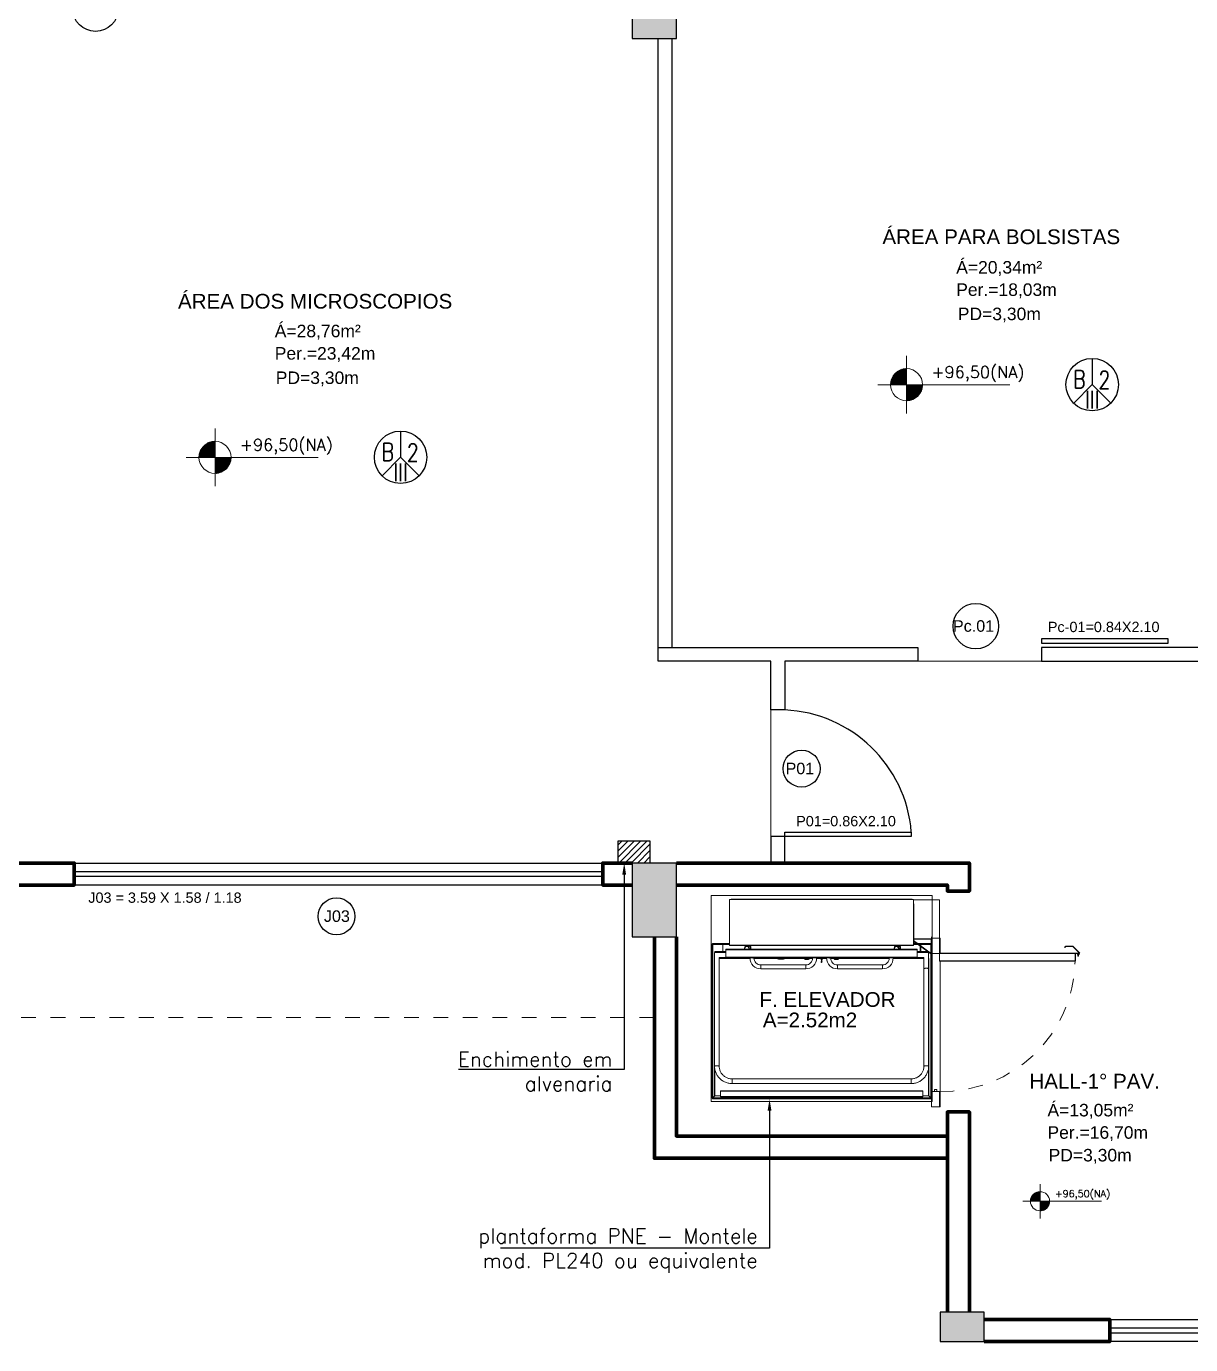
# Model space of a CAD drawing. Header units: metres. Extents: x -15851 to -15710, y 6781 to 6850.
# Drawn here: x -15811.72 to -15803.81, y 6787.12 to 6796.07 of the extents above; entities that cross this region are included whole.
import ezdxf
from ezdxf import colors
from ezdxf.entities.mleader import LeaderData, LeaderLine
from ezdxf.enums import TextEntityAlignment as Align
from ezdxf.math import Vec2, Vec3

# ---------------------------------------------------------------- set-up
doc = ezdxf.new("R2010")
doc.units = ezdxf.units.M
doc.linetypes.add('ACAD_ISO02W100', pattern=[15, 12, -3])
doc.linetypes.add('HIDDEN', pattern=[0.375, 0.25, -0.125])
for name, color, linetype in [('ARCO', 1, 'Continuous'), ('Divisórias de Gesso Acartonado', 42, 'Continuous'), ('ESQUADRIAS', 2, 'Continuous'), ('pilares', 253, 'Continuous'), ('Shafts', 1, 'Continuous'), ('TEXTO', 7, 'Continuous'), ('Texto Esquadrias', 7, 'Continuous'), ('Texto Perimetro e Pé Direito', 7, 'Continuous'), ('TXT', 2, 'Continuous')]:
    doc.layers.add(name, color=color, linetype=linetype)
doc.layers.add('borda', color=220, linetype='Continuous', lineweight=9, plot=False)
for name, color, linetype, lineweight in [('linha', 1, 'Continuous', 9), ('Linha 1', 1, 'Continuous', 13), ('parede', 8, 'Continuous', 80), ('PISO', 8, 'Continuous', 13), ('projeção', 25, 'ACAD_ISO02W100', 9)]:
    doc.layers.add(name, color=color, linetype=linetype, lineweight=lineweight)
doc.layers.get('borda').off()
doc.styles.add('AMBI', font='arial.ttf')
doc.styles.add('romans', font='romans.shx')
doc.styles.add('STYLE1', font='romans.shx')

# ---------------------------------------------------------------- blocks, each defined once
blk = doc.blocks.new('ELEVADOR')
at = {"layer": 'linha'}
for p, q in [((34.51, 90.48), (34.66, 90.48)), ((34.51, 85.73), (34.51, 90.48)), ((34.58, 90.65), (39, 95.07)), ((34.58, 90.65), (34.68, 90.55)), ((34.66, 85.73), (34.66, 90.48)), ((34.68, 90.55), (39.1, 94.97)), ((39, 95.07), (39.1, 94.97)), ((39.24, 92.1), (39.24, 0)), ((39.24, 92.1), (39.46, 92.1)), ((39.42, 94.89), (39.27, 94.89)), ((39.27, 94.89), (39.27, 92.1)), ((39.42, 94.89), (39.42, 92.1)), ((40.02, 94.79), (39.42, 94.79)), ((40.02, 94.33), (39.42, 94.33)), ((39.42, 94.06), (40.02, 94.06)), ((40.02, 93.59), (39.42, 93.59)), ((39.46, 92.1), (44.42, 92.1)), ((39.46, 92.1), (39.46, 0)), ((39.47, 92.19), (39.47, 92.1)), ((39.47, 92.19), (39.58, 92.19)), ((39.65, 92.17), (39.57, 92.17)), ((44.1, 92.25), (39.65, 92.25)), ((39.65, 92.25), (39.65, 92.17)), ((44.1, 92.17), (39.65, 92.17)), ((39.65, 92.17), (39.65, 92.1)), ((40.02, 94.33), (40.02, 94.79)), ((40.02, 94.44), (41.32, 94.44)), ((40.02, 94.33), (40.02, 94.06)), ((40.02, 93.59), (40.02, 94.06)), ((41.32, 93.94), (40.02, 93.94)), ((41.32, 93.94), (41.32, 94.44)), ((44.1, 92.17), (44.1, 92.25)), ((44.1, 92.1), (44.1, 92.17)), ((44.17, 92.17), (44.1, 92.17)), ((44.17, 92.19), (44.37, 92.19)), ((44.37, 92.19), (44.37, 92.1)), ((44.42, 92.1), (44.42, 0)), ((44.42, 92.1), (44.64, 92.1)), ((44.64, 92.1), (44.64, 0)), ((34.51, 85.73), (34.66, 85.73)), ((34.58, 85.55), (34.68, 85.65)), ((34.58, 85.55), (35.22, 84.91)), ((35.32, 85.02), (34.68, 85.65)), ((35.22, 84.91), (35.32, 85.02)), ((28.93, 0), (3.06, 0)), ((3.06, -0.09), (3.06, 0)), ((28.93, -0.09), (28.93, 0)), ((39.24, 0.3), (29.02, 0.3)), ((29.02, -0.09), (29.02, 0.3)), ((29.12, 0.09), (29.87, 0.09)), ((29.12, 0), (29.12, 0.09)), ((29.12, 0), (29.22, 0)), ((29.22, 0), (39.22, 0)), ((36.87, 0.09), (29.87, 0.09)), ((29.87, 0.09), (29.87, 0)), ((36.87, 0.09), (36.87, 0)), ((36.87, 0.09), (39.24, 0.09)), ((39.24, 0), (39.46, 0)), ((39.46, 0), (44.42, 0)), ((44.42, 0), (44.64, 0)), ((143.52, 0.3), (44.64, 0.3)), ((133.32, 0), (143.32, 0)), ((135.82, 0), (135.82, 0.09)), ((135.87, 0.09), (135.82, 0.09)), ((142.88, 0.15), (135.87, 0.15)), ((135.87, 0.15), (135.87, 0)), ((142.88, 0.15), (142.88, 0)), ((143.52, -0.2), (143.52, 0.3)), ((0, -80.13), (0, -5.12)), ((140, -5.12), (0, -5.12)), ((3.06, -0.09), (2.97, -0.09)), ((2.97, -0.09), (2.97, -17.63)), ((28.93, -0.09), (3.06, -0.09)), ((3.06, -0.09), (3.06, -17.63)), ((28.02, -5.5), (28.02, -5.41)), ((28.02, -5.41), (28.93, -5.41)), ((28.02, -5.5), (28.93, -5.5)), ((28.93, -0.09), (29.02, -0.09)), ((28.93, -5.41), (28.93, -0.09)), ((28.93, -5.41), (29.02, -5.41)), ((28.93, -5.41), (28.93, -5.5)), ((29.02, -5.41), (29.02, -0.09)), ((29.02, -5.3), (29.02, -0.2)), ((29.02, -5.5), (29.02, -5.41)), ((29.22, -5.5), (29.02, -5.5)), ((39.22, -5.5), (29.22, -5.5)), ((29.5, -6), (29.8, -6)), ((29.5, -6), (29.5, -17.63)), ((29.8, -6), (29.8, -17.63)), ((30, -5.8), (30, -5.5)), ((39.5, -5.8), (30, -5.8)), ((39.5, -5.8), (30.66, -17.63)), ((39.74, -5.98), (31.03, -17.63)), ((32.75, -5.89), (32.75, -5.8)), ((32.75, -5.89), (32.75, -14.83)), ((33.22, -5.89), (32.75, -5.89)), ((33.22, -5.89), (33.22, -14.19)), ((33.22, -5.89), (39.43, -5.89)), ((38.17, -7.52), (38.17, -7.73)), ((38.17, -7.52), (38.66, -7.52)), ((38.17, -7.73), (38.17, -8.23)), ((38.17, -7.73), (38.66, -7.73)), ((38.17, -8.07), (38.17, -8.23)), ((38.17, -8.23), (38.17, -15.13)), ((38.66, -8.23), (38.17, -8.23)), ((38.17, -8.23), (38.17, -15.13)), ((38.17, -8.23), (38.66, -8.23)), ((38.66, -7.73), (38.44, -7.73)), ((38.66, -15.13), (38.66, -7.44)), ((49.7, -7.44), (38.66, -7.44)), ((39.27, -5.5), (39.27, -5.49)), ((39.5, -5.5), (39.27, -5.5)), ((39.42, -0.1), (39.51, -0.1)), ((39.42, -0.1), (39.42, -0.2)), ((39.42, -0.2), (39.42, -5.3)), ((39.42, -5.15), (39.51, -5.15)), ((40.93, -5.19), (39.42, -5.19)), ((39.47, -5.34), (39.47, -5.49)), ((39.5, -5.5), (39.5, -5.8)), ((41.03, -5.66), (39.5, -5.66)), ((39.5, -5.8), (39.74, -5.98)), ((39.51, -0.1), (39.51, -5.15)), ((133.12, -5), (39.51, -5)), ((40.47, -5.35), (39.52, -5.35)), ((39.52, -5.5), (40.47, -5.5)), ((39.62, -5.89), (137.52, -5.89)), ((40.47, -5.5), (40.47, -5.35)), ((41.03, -5.46), (41.03, -5.66)), ((41.03, -5.66), (137.75, -5.66)), ((136.17, -7.33), (42.77, -7.33)), ((42.77, -7.33), (42.77, -7.44)), ((136.17, -7.33), (42.77, -7.33)), ((42.77, -7.44), (42.77, -7.33)), ((49.7, -7.44), (115.99, -7.44)), ((115.99, -7.44), (49.7, -7.44)), ((136.17, -7.62), (118.07, -7.62)), ((131.87, -1.8), (133.12, -1.8)), ((131.87, -1.8), (131.87, -3.5)), ((133.12, -3.5), (131.87, -3.5)), ((133.02, -5.35), (132.08, -5.35)), ((132.08, -5.35), (132.08, -5.5)), ((132.08, -5.5), (133.02, -5.5)), ((133.07, -5.49), (133.07, -5.34)), ((133.12, -5.3), (133.12, -0.2)), ((133.27, -5.5), (133.27, -5.49)), ((143.32, -5.5), (133.32, -5.5)), ((136.09, -7.33), (137.52, -5.89)), ((136.09, -7.33), (137.52, -5.89)), ((136.17, -7.62), (136.17, -7.33)), ((136.17, -11.48), (136.17, -7.62)), ((137.52, -5.89), (137.52, -154.04)), ((137.75, -5.66), (137.75, -5.5)), ((137.75, -5.66), (137.75, -154.26)), ((137.75, -5.66), (138.23, -5.66)), ((138.23, -5.66), (138.23, -154.26)), ((140, -155.12), (140, -5.12)), ((143.52, -5.5), (143.32, -5.5)), ((143.52, -0.2), (143.52, -5.3)), ((143.52, -5.5), (143.52, -5.3)), ((2.82, -17.63), (2.67, -17.63)), ((2.67, -17.63), (2.67, -142.63)), ((33.82, -17.63), (2.82, -17.63)), ((2.82, -17.63), (2.82, -142.63)), ((5.67, -17.53), (5.67, -17.63)), ((29.5, -17.53), (5.67, -17.53)), ((30.73, -17.53), (29.8, -17.53)), ((32.52, -17.53), (31.11, -17.53)), ((32.52, -17.53), (32.52, -17.63)), ((32.75, -15.33), (32.75, -17.3)), ((32.75, -17.3), (33.22, -17.3)), ((33.22, -12.79), (34.27, -12.79)), ((38.17, -13.11), (33.22, -13.11)), ((33.22, -14.69), (33.22, -17.3)), ((33.82, -17.63), (33.82, -142.63)), ((33.97, -17.63), (33.82, -17.63)), ((33.97, -17.63), (33.97, -142.63)), ((34.65, -12.79), (38.17, -12.79)), ((36.47, -145.12), (36.47, -15.13)), ((36.97, -15.13), (36.47, -15.13)), ((36.47, -15.13), (36.47, -145.12)), ((36.97, -15.13), (36.47, -15.13)), ((36.97, -145.12), (36.97, -15.13)), ((41.97, -15.13), (36.97, -15.13)), ((36.97, -15.13), (36.97, -145.12)), ((41.97, -15.13), (36.97, -15.13)), ((41.97, -145.12), (41.97, -15.13)), ((42.47, -15.13), (41.97, -15.13)), ((41.97, -15.13), (41.97, -145.12)), ((42.47, -15.13), (41.97, -15.13)), ((42.15, -15.13), (42.15, -10.61)), ((49.7, -10.61), (42.15, -10.61)), ((42.47, -15.03), (42.67, -15.03)), ((42.47, -15.03), (42.47, -15.13)), ((42.47, -15.03), (42.67, -15.03)), ((42.47, -15.13), (42.47, -15.03)), ((42.47, -145.12), (42.47, -15.13)), ((42.47, -15.13), (42.47, -145.12)), ((42.67, -31.54), (42.67, -15.03)), ((42.77, -15.03), (42.67, -15.03)), ((42.67, -15.03), (42.67, -31.54)), ((42.67, -15.03), (42.77, -15.03)), ((42.77, -10.61), (42.77, -15.03)), ((42.77, -15.03), (42.77, -14.14)), ((42.77, -31.54), (42.77, -15.03)), ((42.77, -15.03), (42.77, -31.54)), ((115.99, -10.61), (49.7, -10.61)), ((49.7, -10.61), (115.99, -10.61)), ((132.67, -148.78), (132.67, -11.48)), ((132.92, -11.48), (132.67, -11.48)), ((132.92, -148.78), (132.92, -11.48)), ((136.52, -11.48), (132.92, -11.48)), ((136.52, -148.78), (136.52, -11.48)), ((136.77, -11.48), (136.52, -11.48)), ((136.77, -148.78), (136.77, -11.48)), ((2.5, -19.13), (2.5, -18.9)), ((2.54, -18.9), (2.5, -18.9)), ((2.5, -19.13), (2.5, -24.1)), ((2.67, -19.13), (2.5, -19.13)), ((2.5, -136.15), (2.5, -24.1)), ((2.5, -24.1), (2.67, -24.1)), ((124.63, -140.88), (124.63, -19.38)), ((124.63, -19.38), (127.78, -19.38)), ((127.78, -19.38), (127.8, -19.38)), ((127.8, -19.38), (127.8, -140.88)), ((36.42, -32.47), (36.47, -32.47)), ((36.42, -32.47), (36.42, -32.62)), ((36.42, -32.62), (36.47, -32.62)), ((42.47, -26.92), (42.62, -26.92)), ((42.62, -31.54), (42.62, -26.92)), ((42.62, -74.02), (42.62, -34.23)), ((42.77, -74.01), (42.77, -34.24)), ((47.19, -69.36), (47.19, -38.86)), ((49.87, -38.89), (49.87, -69.39)), ((42.87, -68.63), (43.07, -68.63)), ((43.07, -71.62), (42.87, -71.62)), ((0, -80.13), (0, -155.12)), ((42.62, -83.54), (42.62, -76.71)), ((42.77, -83.54), (42.77, -76.71)), ((43.49, -80.03), (44.9, -80.03)), ((44.9, -80.23), (43.49, -80.23)), ((42.62, -126.02), (42.62, -86.23)), ((42.79, -80.86), (42.77, -80.89)), ((42.77, -126.01), (42.77, -86.24)), ((42.87, -88.63), (43.07, -88.63)), ((43.07, -91.63), (42.87, -91.63)), ((47.19, -121.36), (47.19, -90.86)), ((49.87, -90.89), (49.87, -121.39)), ((36.42, -127.78), (36.42, -127.62)), ((36.42, -127.62), (36.47, -127.62)), ((36.42, -127.78), (36.47, -127.78)), ((42.47, -133.32), (42.62, -133.32)), ((42.62, -128.71), (42.62, -133.32)), ((42.67, -128.71), (42.67, -145.23)), ((42.77, -128.71), (42.77, -145.23)), ((2.5, -136.15), (2.67, -136.15)), ((2.5, -136.15), (2.5, -141.12)), ((2.5, -141.35), (2.5, -141.12)), ((2.67, -141.12), (2.5, -141.12)), ((2.54, -141.35), (2.5, -141.35)), ((2.82, -142.63), (2.67, -142.63)), ((33.82, -142.63), (2.82, -142.63)), ((32.75, -154.04), (32.75, -142.63)), ((33.22, -154.04), (33.22, -142.63)), ((33.97, -142.63), (33.82, -142.63)), ((124.63, -140.88), (127.78, -140.88)), ((127.78, -140.88), (127.8, -140.88)), ((38.17, -147.14), (33.22, -147.14)), ((36.97, -145.12), (36.47, -145.12)), ((41.97, -145.12), (36.97, -145.12)), ((38.17, -152.03), (38.17, -145.12)), ((38.17, -152.03), (38.66, -152.03)), ((38.17, -152.53), (38.17, -152.03)), ((38.66, -145.12), (38.66, -152.81)), ((42.47, -145.12), (41.97, -145.12)), ((42.15, -145.12), (42.15, -149.64)), ((49.7, -149.64), (42.15, -149.64)), ((42.47, -145.12), (42.47, -145.23)), ((42.47, -145.23), (42.67, -145.23)), ((42.77, -145.23), (42.67, -145.23)), ((42.77, -149.64), (42.77, -145.23)), ((49.7, -149.64), (115.99, -149.64)), ((132.92, -148.78), (132.67, -148.78)), ((136.52, -148.78), (132.92, -148.78)), ((136.17, -152.63), (136.17, -148.78)), ((136.77, -148.78), (136.52, -148.78)), ((0, -155.12), (140, -155.12)), ((33.22, -154.04), (32.75, -154.04)), ((32.75, -154.04), (32.75, -154.26)), ((32.79, -154.26), (32.75, -154.26)), ((137.52, -154.04), (33.22, -154.04)), ((33.22, -154.7), (33.22, -154.74)), ((33.45, -154.74), (33.22, -154.74)), ((33.45, -154.26), (33.45, -154.74)), ((33.45, -154.26), (34.72, -154.26)), ((33.45, -154.74), (34.72, -154.74)), ((34.72, -154.74), (34.72, -154.26)), ((34.72, -154.26), (35.66, -154.26)), ((34.72, -154.74), (35.66, -154.74)), ((35.66, -154.74), (35.66, -154.26)), ((35.66, -154.26), (41.03, -154.26)), ((35.66, -154.74), (41.03, -154.74)), ((38.17, -152.72), (38.17, -152.53)), ((38.17, -152.53), (38.66, -152.53)), ((38.17, -152.72), (38.66, -152.72)), ((49.7, -152.81), (38.66, -152.81)), ((41.03, -154.74), (41.03, -154.26)), ((137.75, -154.26), (41.03, -154.26)), ((137.75, -154.74), (41.03, -154.74)), ((42.77, -152.92), (42.77, -152.81)), ((136.17, -152.92), (42.77, -152.92)), ((115.99, -152.81), (49.7, -152.81)), ((136.17, -152.63), (118.05, -152.63)), ((136.17, -152.92), (136.17, -152.63)), ((136.17, -152.69), (137.52, -154.04)), ((136.17, -152.69), (137.52, -154.04)), ((137.75, -154.26), (138.23, -154.26))]:
    blk.add_line(p, q, dxfattribs=at)
at = {"layer": 'linha', "flags": 128}
for points in [[(34.68, 85.65), (34.68, 85.66), (34.67, 85.67), (34.67, 85.68), (34.66, 85.69), (34.66, 85.7), (34.66, 85.71), (34.66, 85.72), (34.66, 85.73)], [(49.7, -10.61), (49.66, -10.59), (49.63, -10.54), (49.59, -10.46), (49.56, -10.34), (49.53, -10.19), (49.51, -10.01), (49.48, -9.82), (49.47, -9.6), (49.46, -9.38), (49.45, -9.14), (49.45, -8.91), (49.46, -8.67), (49.47, -8.45), (49.48, -8.23), (49.51, -8.04), (49.53, -7.86), (49.56, -7.71), (49.59, -7.59), (49.63, -7.51), (49.66, -7.46), (49.7, -7.44), (49.7, -7.44)], [(115.99, -10.61), (115.95, -10.59), (115.92, -10.54), (115.88, -10.46), (115.85, -10.34), (115.82, -10.19), (115.8, -10.01), (115.78, -9.82), (115.76, -9.6), (115.75, -9.38), (115.74, -9.14), (115.74, -8.91), (115.75, -8.67), (115.76, -8.45), (115.78, -8.23), (115.8, -8.04), (115.82, -7.86), (115.85, -7.71), (115.88, -7.59), (115.92, -7.51), (115.95, -7.46), (115.99, -7.44)], [(115.99, -7.44), (116.33, -7.44), (116.94, -7.48), (117.55, -7.54), (118.15, -7.64), (118.74, -7.77), (119.33, -7.92), (119.9, -8.11), (120.47, -8.33), (121.03, -8.58), (121.57, -8.85), (122.1, -9.16), (122.61, -9.49), (123.11, -9.85), (123.58, -10.23), (124.04, -10.64), (124.47, -11.06), (124.88, -11.52), (125.27, -11.99), (125.63, -12.48), (125.97, -12.99), (126.28, -13.52), (126.57, -14.06), (126.82, -14.62), (127.05, -15.19), (127.25, -15.77), (127.42, -16.36), (127.56, -16.96), (127.66, -17.56), (127.74, -18.17), (127.79, -18.78), (127.8, -19.38)], [(137.75, -5.66), (137.75, -5.67), (137.74, -5.68), (137.72, -5.7), (137.7, -5.72), (137.67, -5.75), (137.64, -5.78), (137.6, -5.81), (137.56, -5.85), (137.52, -5.89)], [(137.52, -5.89), (137.57, -5.85), (137.61, -5.8), (137.65, -5.77), (137.68, -5.73), (137.71, -5.7), (137.73, -5.68), (137.75, -5.67), (137.75, -5.66)], [(33.22, -17.3), (33.18, -17.54), (33.14, -17.63)], [(124.63, -19.38), (124.62, -19.12), (124.59, -18.6), (124.53, -18.07), (124.44, -17.56), (124.32, -17.05), (124.16, -16.54), (123.98, -16.05), (123.77, -15.57), (123.53, -15.11), (123.27, -14.65), (122.97, -14.22), (122.66, -13.81), (122.32, -13.41), (121.95, -13.04), (121.57, -12.68), (121.16, -12.36), (120.74, -12.06), (120.3, -11.78), (119.84, -11.53), (119.37, -11.31), (118.89, -11.12), (118.39, -10.96), (117.89, -10.83), (117.38, -10.73), (116.87, -10.66), (116.35, -10.62), (115.99, -10.61)], [(47.19, -38.86), (47.2, -38.86), (47.26, -38.86), (47.35, -38.86), (47.47, -38.87), (47.62, -38.87), (47.79, -38.87), (47.99, -38.87), (48.2, -38.87), (48.42, -38.87), (48.64, -38.88), (48.86, -38.88), (49.07, -38.88), (49.27, -38.88), (49.44, -38.88), (49.59, -38.88), (49.71, -38.89), (49.8, -38.89), (49.86, -38.89), (49.87, -38.89), (49.87, -38.89)], [(42.77, -68.84), (42.78, -68.84), (42.8, -68.73), (42.83, -68.66), (42.86, -68.63), (42.87, -68.63)], [(42.87, -71.62), (42.84, -71.61), (42.82, -71.56), (42.79, -71.47), (42.77, -71.41)], [(43.07, -71.62), (43.04, -71.61), (43.01, -71.56), (42.99, -71.47), (42.96, -71.35), (42.94, -71.21), (42.92, -71.03), (42.91, -70.84), (42.89, -70.63), (42.89, -70.41), (42.88, -70.18), (42.88, -69.95), (42.89, -69.73), (42.9, -69.51), (42.91, -69.31), (42.93, -69.13), (42.95, -68.97), (42.97, -68.84), (43, -68.73), (43.03, -68.66), (43.06, -68.63), (43.07, -68.63)], [(43.07, -68.63), (43.09, -68.63), (43.17, -68.65), (43.25, -68.71), (43.32, -68.8), (43.39, -68.93), (43.46, -69.1), (43.52, -69.32), (43.56, -69.57), (43.58, -69.76), (43.6, -69.96), (43.6, -70.12)], [(43.6, -70.12), (43.59, -70.45), (43.57, -70.6), (43.54, -70.83), (43.49, -71.05), (43.42, -71.25), (43.35, -71.41), (43.27, -71.51), (43.2, -71.58), (43.12, -71.62), (43.07, -71.62)], [(47.19, -69.36), (47.2, -69.36), (47.26, -69.36), (47.35, -69.36), (47.47, -69.37), (47.62, -69.37), (47.79, -69.37), (47.99, -69.37), (48.2, -69.37), (48.42, -69.37), (48.64, -69.38), (48.86, -69.38), (49.07, -69.38), (49.27, -69.38), (49.44, -69.38), (49.59, -69.38), (49.71, -69.39), (49.8, -69.39), (49.86, -69.39), (49.87, -69.39)], [(42.5, -74.03), (42.5, -74.05), (42.5, -74.1), (42.5, -74.19), (42.49, -74.31), (42.49, -74.46), (42.49, -74.64), (42.48, -74.83), (42.48, -75.04), (42.48, -75.26), (42.47, -75.38)], [(42.77, -79.36), (42.78, -79.37), (42.79, -79.41)], [(43.11, -79.59), (43.1, -79.59), (43.09, -79.61), (43.07, -79.66), (43.06, -79.74), (43.05, -79.86), (43.04, -79.99), (43.04, -80.13)], [(43.04, -80.13), (43.04, -80.26), (43.05, -80.39), (43.06, -80.51), (43.07, -80.59), (43.09, -80.64), (43.1, -80.66), (43.11, -80.66)], [(43.53, -80.03), (43.53, -79.96), (43.52, -79.87), (43.51, -79.8), (43.49, -79.78), (43.48, -79.79), (43.47, -79.83), (43.46, -79.91), (43.45, -80.01), (43.45, -80.13)], [(43.45, -80.13), (43.45, -80.24), (43.46, -80.34), (43.47, -80.42), (43.48, -80.46), (43.49, -80.47), (43.51, -80.45), (43.52, -80.38), (43.53, -80.29), (43.53, -80.23)], [(43.49, -80.03), (43.49, -80.03), (43.48, -80.05), (43.48, -80.09), (43.48, -80.13)], [(43.48, -80.13), (43.48, -80.16), (43.48, -80.2), (43.49, -80.22), (43.49, -80.23)], [(44.89, -80.03), (44.89, -80.03), (44.89, -80.05), (44.89, -80.09), (44.89, -80.13)], [(44.89, -80.13), (44.89, -80.16), (44.89, -80.2), (44.89, -80.22), (44.89, -80.22)], [(42.77, -88.84), (42.78, -88.84), (42.8, -88.73), (42.83, -88.66), (42.86, -88.63), (42.87, -88.63)], [(43.07, -91.63), (43.04, -91.61), (43.01, -91.56), (42.99, -91.47), (42.96, -91.35), (42.94, -91.21), (42.92, -91.03), (42.91, -90.84), (42.89, -90.63), (42.89, -90.41), (42.88, -90.18), (42.88, -89.95), (42.89, -89.73), (42.9, -89.51), (42.91, -89.31), (42.93, -89.13), (42.95, -88.97), (42.97, -88.84), (43, -88.73), (43.03, -88.66), (43.06, -88.63), (43.07, -88.63)], [(43.07, -88.63), (43.09, -88.63), (43.17, -88.65), (43.25, -88.71), (43.32, -88.8), (43.39, -88.93), (43.46, -89.1), (43.52, -89.32), (43.56, -89.57), (43.58, -89.76), (43.6, -89.96), (43.6, -90.12)], [(42.87, -91.63), (42.84, -91.61), (42.82, -91.56), (42.79, -91.47), (42.77, -91.41)], [(43.6, -90.12), (43.59, -90.45), (43.57, -90.6), (43.54, -90.83), (43.49, -91.05), (43.42, -91.25), (43.35, -91.41), (43.27, -91.51), (43.2, -91.58), (43.12, -91.62), (43.07, -91.62)], [(47.19, -90.86), (47.2, -90.86), (47.26, -90.86), (47.35, -90.86), (47.47, -90.87), (47.62, -90.87), (47.79, -90.87), (47.99, -90.87), (48.2, -90.87), (48.42, -90.87), (48.64, -90.88), (48.86, -90.88), (49.07, -90.88), (49.27, -90.88), (49.44, -90.88), (49.59, -90.88), (49.71, -90.89), (49.8, -90.89), (49.86, -90.89), (49.87, -90.89), (49.87, -90.89)], [(47.19, -121.36), (47.2, -121.36), (47.26, -121.36), (47.35, -121.36), (47.47, -121.37), (47.62, -121.37), (47.79, -121.37), (47.99, -121.37), (48.2, -121.37), (48.42, -121.37), (48.64, -121.38), (48.86, -121.38), (49.07, -121.38), (49.27, -121.38), (49.44, -121.38), (49.59, -121.38), (49.71, -121.39), (49.8, -121.39), (49.86, -121.39), (49.87, -121.39)], [(42.5, -126.03), (42.5, -126.05), (42.5, -126.1), (42.5, -126.19), (42.49, -126.31), (42.49, -126.46), (42.49, -126.64), (42.48, -126.83), (42.48, -127.04), (42.48, -127.26), (42.47, -127.37)], [(127.8, -140.88), (127.8, -141.22), (127.76, -141.83), (127.7, -142.45), (127.6, -143.05), (127.48, -143.65), (127.32, -144.25), (127.13, -144.83), (126.92, -145.41), (126.67, -145.97), (126.4, -146.52), (126.1, -147.05), (125.77, -147.57), (125.42, -148.07), (125.04, -148.55), (124.63, -149.01), (124.21, -149.45), (123.76, -149.86), (123.29, -150.26), (122.81, -150.62), (122.3, -150.97), (121.78, -151.28), (121.24, -151.57), (120.69, -151.83), (120.13, -152.06), (119.55, -152.26), (118.97, -152.43), (118.38, -152.57), (117.78, -152.67), (117.18, -152.75), (116.57, -152.8), (115.99, -152.81)], [(115.99, -149.64), (116.24, -149.63), (116.76, -149.6), (117.27, -149.54), (117.78, -149.45), (118.29, -149.32), (118.78, -149.17), (119.27, -148.98), (119.74, -148.77), (120.2, -148.53), (120.65, -148.25), (121.07, -147.96), (121.48, -147.64), (121.87, -147.29), (122.24, -146.92), (122.59, -146.53), (122.91, -146.12), (123.21, -145.69), (123.48, -145.24), (123.72, -144.77), (123.94, -144.3), (124.13, -143.81), (124.29, -143.31), (124.42, -142.8), (124.51, -142.28), (124.58, -141.76), (124.62, -141.24), (124.63, -140.88)], [(115.99, -149.64), (115.95, -149.66), (115.92, -149.71), (115.88, -149.79), (115.85, -149.91), (115.82, -150.06), (115.8, -150.24), (115.78, -150.43), (115.76, -150.65), (115.75, -150.87), (115.74, -151.11), (115.74, -151.34), (115.75, -151.58), (115.76, -151.8), (115.78, -152.02), (115.8, -152.21), (115.82, -152.39), (115.85, -152.54), (115.88, -152.66), (115.92, -152.74), (115.95, -152.79), (115.99, -152.81)], [(137.75, -154.26), (137.75, -154.26), (137.73, -154.25), (137.71, -154.23), (137.68, -154.2), (137.65, -154.17), (137.61, -154.13), (137.57, -154.08), (137.52, -154.04)], [(137.52, -154.04), (137.56, -154.08), (137.6, -154.12), (137.64, -154.15), (137.67, -154.18), (137.7, -154.21), (137.72, -154.23), (137.74, -154.25), (137.75, -154.26), (137.75, -154.26)]]:
    blk.add_lwpolyline(points, dxfattribs=at)
at = {"layer": 'linha'}
for centre, radius, start, end in [((34.76, 90.48), 0.25, 135, 180), ((34.76, 90.48), 0.1, 135, 180), ((39.17, 94.89), 0.25, 0, 135), ((39.17, 94.89), 0.1, 360, 135.00001), ((39.65, 92.17), 0.075, 90, 180), ((39.65, 92.17), 0.075, 180, 270), ((44.1, 92.17), 0.075, 0, 90), ((44.1, 92.17), 0.075, 270, 0), ((44.37, 91.95), 0.24, 38.68219, 90), ((34.76, 85.73), 0.25, 180, 225), ((3.06, -0.09), 0.09, 90, 180), ((39.32, -0.1), 0.1, 0, 90.01531), ((39.32, -0.1), 0.19, 0, 31.75686), ((28.93, -0.09), 0.09, 0, 90), ((28.93, -5.41), 0.09, 270, 0), ((29.22, -0.2), 0.2, 90, 180), ((29.22, -5.3), 0.2, 180, 270), ((30, -6), 0.5, 90, 180), ((30, -6), 0.2, 90, 180), ((33.45, -5.89), 0.7, 172.61295, 180), ((33.45, -5.89), 0.225, 156.42182, 180), ((39.22, -0.2), 0.2, 0, 90), ((39.22, -5.3), 0.2, 270, 0), ((39.52, -5.25), 0.25, 230.32899, 258.46304), ((39.52, -5.25), 0.1, 180, 240), ((39.52, -5.25), 0.1, 239.9994, 270), ((39.52, -5.25), 0.249, 258.43992, 270.01534), ((133.02, -5.25), 0.0998, 269.97613, 300.0261), ((133.02, -5.25), 0.25, 270.01121, 281.53304), ((133.02, -5.25), 0.1, 300, 0), ((133.02, -5.25), 0.25, 281.53696, 309.67134), ((133.32, -0.2), 0.2, 90, 180), ((133.32, -5.3), 0.2, 180, 270), ((143.32, -0.2), 0.2, 0, 90), ((143.32, -5.3), 0.2, 270, 0), ((32.52, -17.3), 0.225, 270, 359.99964), ((3.2, -19.13), 0.7, 138.59038, 180), ((35.47, -28.04), 1.5, 48.18969, 233.24046), ((35.47, -28.04), 1.2, 33.55731, 225.69544), ((35.67, -29.33), 1.5, 163.15738, 277.66226), ((35.67, -29.33), 1.4, 166.21455, 263.33456), ((35.47, -28.04), 1.1, 24.61998, 223.16616), ((35.67, -29.33), 1.5, 82.33774, 144.4148), ((35.67, -29.33), 1.4, 96.66544, 146.74691), ((36.07, -29.33), 1.5, 74.53399, 285.46601), ((36.07, -29.33), 1.4, 73.39845, 286.60155), ((42.53, -38.87), 7.34, 359.90382, 90.42908), ((42.53, -38.87), 4.66, 0.15164, 90.67697), ((42.53, -69.38), 7.34, 269.55582, 359.90943), ((42.53, -69.38), 4.66, 269.62648, 0.15178), ((42.73, -79.88), 0.473, 35.81564, 85.08884), ((43.49, -79.3), 0.472, 219.15437, 270.80108), ((43.48, -80.94), 0.462, 88.61218, 141.35291), ((45.18, -80.13), 0.3, 0, 161.83301), ((45.18, -80.13), 0.3, 198.16699, 0), ((42.53, -90.87), 7.34, 359.90377, 90.42908), ((42.53, -90.87), 4.66, 0.15171, 90.67697), ((42.72, -80.36), 0.488, 275.93409, 323.71749), ((34.69, -107.72), 8.7, 338.36851, 21.63149), ((42.53, -121.38), 7.34, 269.5558, 359.90944), ((42.53, -121.38), 4.66, 269.62654, 0.15175), ((35.47, -129.64), 1.5, 48.18969, 180), ((35.47, -129.64), 1.5, 180, 233.24046), ((35.67, -130.92), 1.5, 163.15738, 277.66226), ((35.47, -129.64), 1.2, 33.55731, 180), ((35.47, -129.64), 1.2, 180, 225.69544), ((35.67, -130.92), 1.4, 166.21455, 263.33457), ((35.47, -129.64), 1.1, 24.61998, 180), ((35.47, -129.64), 1.1, 180, 223.16616), ((35.67, -130.92), 1.5, 82.33774, 144.4148), ((35.67, -130.92), 1.4, 96.66543, 146.74691), ((36.07, -130.92), 1.5, 74.53399, 285.46601), ((36.07, -130.92), 1.4, 73.39845, 286.60155), ((3.2, -141.12), 0.7, 180, 221.40962), ((33.45, -154.04), 0.7, 180, 270), ((33.45, -154.04), 0.225, 180, 270)]:
    blk.add_arc(centre, radius, start, end, dxfattribs=at)
at = {"layer": 'projeção', "ltscale": 0.15}
blk.add_arc((42.73, 1.71), 90.41, 358.78948, 88.78948, dxfattribs=at)
blk = doc.blocks.new('A$C676863C5')
at = {"layer": 'TXT'}
for p, q in [((0, 23.9), (0, 1.6)), ((0, 1.6), (-15.8, -14.3)), ((0, 1.6), (15.8, -14.3))]:
    blk.add_line(p, q, dxfattribs=at)
blk.add_circle((0, 1.6), 22.4, dxfattribs=at)
blk = doc.blocks.new('Adc_nivelpl')
h = blk.add_hatch()
h.set_pattern_fill('_U', color=256, scale=0.005, angle=45, style=0, double=1)
h.set_pattern_definition([(45, (-5.8772514, -3.5161936), (-0.003535534, 0.003535534), []), (135, (-5.8772514, -3.5161936), (-0.003535534, -0.003535534), [])])
h.paths.add_polyline_path([(0.1954, -0.0865, 0.414214), (0.0865, -0.1954), (0.1954, -0.1954)])
h.paths.add_polyline_path([(0.1954, -0.1954), (0.1954, -0.3043, 0.414214), (0.3043, -0.1954)])
for p, q in [((0.1954, 0), (0.1954, -0.3908)), ((0.8958, -0.1954), (0, -0.1954))]:
    blk.add_line(p, q)
blk.add_circle((0.1954, -0.1954), 0.1089)
at = {"flags": 8}
blk.add_attdef('NIVEL', (0.3642, -0.1501), '', height=0.1, dxfattribs=at)

msp = doc.modelspace()

# ---------------------------------------------------------------- hatches: boundary and pattern name
at = {"layer": 'pilares'}
h = msp.add_hatch(color=256, dxfattribs=at)
h.paths.add_polyline_path([(-15792.9666, 6790.3875), (-15793.2666, 6790.3875), (-15793.2666, 6789.8875), (-15792.9666, 6789.8875)])
h.paths.add_polyline_path([(-15792.9666, 6796.4875), (-15793.2666, 6796.4875), (-15793.2666, 6795.9875), (-15792.9666, 6795.9875)])
h.paths.add_polyline_path([(-15792.9666, 6802.7175), (-15793.2666, 6802.7175), (-15793.2666, 6802.2175), (-15792.9666, 6802.2175)])
h.paths.add_polyline_path([(-15797.7466, 6802.7175), (-15798.0466, 6802.7175), (-15798.0466, 6802.2175), (-15797.7466, 6802.2175)])
h.paths.add_polyline_path([(-15797.7466, 6796.4875), (-15798.0466, 6796.4875), (-15798.0466, 6795.9875), (-15797.7466, 6795.9875)])
h.paths.add_polyline_path([(-15797.7466, 6790.3875), (-15798.0466, 6790.3875), (-15798.0466, 6789.8875), (-15797.7466, 6789.8875)])
h.paths.add_polyline_path([(-15797.8966, 6787.3375), (-15798.1966, 6787.3375), (-15798.1966, 6787.1375), (-15797.8966, 6787.1375)])
h.paths.add_polyline_path([(-15802.5266, 6787.3375), (-15802.8266, 6787.3375), (-15802.8266, 6787.1375), (-15802.5266, 6787.1375)])
h.paths.add_polyline_path([(-15805.2166, 6787.3375), (-15805.5166, 6787.3375), (-15805.5166, 6787.1375), (-15805.2166, 6787.1375)])
h.paths.add_polyline_path([(-15807.3066, 6790.3875), (-15807.6066, 6790.3875), (-15807.6066, 6789.8875), (-15807.3066, 6789.8875)])
h.paths.add_polyline_path([(-15812.0866, 6790.3875), (-15812.3866, 6790.3875), (-15812.3866, 6790.2375), (-15812.3866, 6789.8875), (-15812.0866, 6789.8875)])
h.paths.add_polyline_path([(-15816.8666, 6790.3875), (-15817.1666, 6790.3875), (-15817.1666, 6789.8875), (-15816.8666, 6789.8875)])
h.paths.add_polyline_path([(-15816.8666, 6796.4875), (-15817.1666, 6796.4875), (-15817.1666, 6795.9875), (-15816.8666, 6795.9875)])
h.paths.add_polyline_path([(-15812.0866, 6796.4875), (-15812.3866, 6796.4875), (-15812.3866, 6795.9875), (-15812.0866, 6795.9875)])
h.paths.add_polyline_path([(-15807.3066, 6796.4875), (-15807.6066, 6796.4875), (-15807.6066, 6795.9875), (-15807.3066, 6795.9875)])
h.paths.add_polyline_path([(-15802.5266, 6796.4875), (-15802.8266, 6796.4875), (-15802.8266, 6795.9875), (-15802.5266, 6795.9875)])
h.paths.add_polyline_path([(-15800.0766, 6800.7375), (-15800.3766, 6800.7375), (-15800.3766, 6800.5375), (-15800.0766, 6800.5375)])
h.paths.add_polyline_path([(-15802.6416, 6802.7175), (-15802.9416, 6802.7175), (-15802.9416, 6802.2175), (-15802.6416, 6802.2175)])
h.paths.add_polyline_path([(-15804.9166, 6800.7375), (-15805.2166, 6800.7375), (-15805.2166, 6800.5375), (-15804.9166, 6800.5375)])
h.paths.add_polyline_path([(-15809.7566, 6800.7375), (-15810.0566, 6800.7375), (-15810.0566, 6800.5375), (-15809.7566, 6800.5375)])
h.paths.add_polyline_path([(-15807.1116, 6802.7175), (-15807.4116, 6802.7175), (-15807.4116, 6802.2175), (-15807.1116, 6802.2175)])
h.paths.add_polyline_path([(-15812.0866, 6802.7175), (-15812.3866, 6802.7175), (-15812.3866, 6802.2175), (-15812.0866, 6802.2175)])
h.paths.add_polyline_path([(-15816.8666, 6802.7175), (-15817.1666, 6802.7175), (-15817.1666, 6802.2175), (-15816.8666, 6802.2175)])
h.paths.add_polyline_path([(-15811.7366, 6806.1675), (-15812.1366, 6806.1675), (-15812.1366, 6805.9675), (-15811.7366, 6805.9675)])
h.paths.add_polyline_path([(-15807.2566, 6806.1675), (-15807.6566, 6806.1675), (-15807.6566, 6805.9675), (-15807.2566, 6805.9675)])
h.paths.add_polyline_path([(-15802.4766, 6806.1675), (-15802.8766, 6806.1675), (-15802.8766, 6805.9675), (-15802.4766, 6805.9675)])
h.paths.add_polyline_path([(-15798.0066, 6806.1675), (-15798.4066, 6806.1675), (-15798.4066, 6805.9675), (-15798.0066, 6805.9675)])
at = {"layer": 'Shafts'}
h = msp.add_hatch(dxfattribs=at)
h.set_pattern_fill('_USER', color=256, scale=0.03, angle=45, style=0, pattern_type=0)
h.set_pattern_definition([(45, (0, 0), (-0.021213203436, 0.021213203436), [])])
h.paths.add_polyline_path([(-15807.4866, 6790.5375), (-15807.7016, 6790.5375), (-15807.7016, 6790.3875), (-15807.4866, 6790.3875)])

# ---------------------------------------------------------------- linework, layer by layer
at = {"layer": 'ARCO'}
msp.add_arc((-15806.6116, 6790.5255), 0.9029, 4.57316, 87.4608, dxfattribs=at)
at = {"layer": 'Divisórias de Gesso Acartonado'}
for p, q in [((-15807.4316, 6791.7575), (-15807.4316, 6795.9875)), ((-15807.3366, 6791.8525), (-15807.3366, 6795.9875))]:
    msp.add_line(p, q, dxfattribs=at)
for points in [[(-15807.4316, 6791.8525), (-15805.6666, 6791.8525), (-15805.6666, 6791.7575), (-15806.5716, 6791.7575), (-15806.5716, 6791.4275), (-15806.6666, 6791.4275), (-15806.6666, 6791.7575), (-15807.4316, 6791.7575)], [(-15802.7566, 6791.8525), (-15804.8266, 6791.8525), (-15804.8266, 6791.7575), (-15802.7566, 6791.7575)], [(-15806.5716, 6790.3875), (-15806.5716, 6790.5675), (-15806.6666, 6790.5675), (-15806.6666, 6790.3875)]]:
    msp.add_lwpolyline(points, dxfattribs=at)
at = {"layer": 'ESQUADRIAS', "color": 1}
for p, q in [((-15804.3641, 6787.2875), (-15803.5641, 6787.2875)), ((-15803.5641, 6787.1375), (-15804.3641, 6787.1375))]:
    msp.add_line(p, q, dxfattribs=at)
at = {"layer": 'ESQUADRIAS'}
for points in [[(-15803.9674, 6791.8801), (-15803.9674, 6791.9101), (-15804.8274, 6791.9101), (-15804.8274, 6791.8801)], [(-15806.5716, 6790.5975), (-15805.7116, 6790.5975), (-15805.7116, 6790.5675), (-15806.5716, 6790.5675)], [(-15811.3966, 6790.2975), (-15807.8066, 6790.2975), (-15807.8066, 6790.3275), (-15811.3966, 6790.3275)]]:
    msp.add_lwpolyline(points, close=True, dxfattribs=at)
at = {"layer": 'ESQUADRIAS', "color": 1}
msp.add_lwpolyline([(-15811.3966, 6790.3875), (-15807.8066, 6790.3875), (-15807.8066, 6790.2375), (-15811.3966, 6790.2375)], close=True, dxfattribs=at)
at = {"layer": 'ESQUADRIAS', "linetype": 'ByBlock', "ltscale": 0.15}
msp.add_lwpolyline([(-15803.5641, 6787.2275), (-15804.3641, 6787.2275), (-15804.3641, 6787.1975), (-15803.5641, 6787.1975)], close=True, dxfattribs=at)
at = {"layer": 'parede'}
msp.add_line((-15805.4666, 6790.2375), (-15805.9866, 6790.2375), dxfattribs=at)
for points in [[(-15812.0866, 6790.3875), (-15811.3966, 6790.3875), (-15811.3966, 6790.2375), (-15812.0866, 6790.2375)], [(-15807.6066, 6790.2375), (-15807.8066, 6790.2375), (-15807.8066, 6790.3875), (-15807.6066, 6790.3875)], [(-15807.3066, 6790.2375), (-15805.4666, 6790.2375), (-15805.4666, 6790.1975), (-15805.3166, 6790.1975), (-15805.3166, 6790.3875), (-15807.3066, 6790.3875)], [(-15807.4566, 6789.8875), (-15807.4566, 6788.3828), (-15805.4666, 6788.3828)], [(-15807.3066, 6789.8875), (-15807.3066, 6788.5328), (-15805.4666, 6788.5328)], [(-15805.4666, 6787.3375), (-15805.4666, 6788.6975), (-15805.3166, 6788.6975), (-15805.3166, 6787.3375)], [(-15805.2166, 6787.1375), (-15804.3641, 6787.1375), (-15804.3641, 6787.2875), (-15805.2166, 6787.2875)]]:
    msp.add_lwpolyline(points, dxfattribs=at)
at = {"layer": 'pilares'}
for points in [[(-15807.6066, 6795.9875), (-15807.3066, 6795.9875), (-15807.3066, 6796.4875), (-15807.6066, 6796.4875)], [(-15807.6066, 6789.8875), (-15807.3066, 6789.8875), (-15807.3066, 6790.3875), (-15807.6066, 6790.3875)], [(-15805.5166, 6787.1375), (-15805.2166, 6787.1375), (-15805.2166, 6787.3375), (-15805.5166, 6787.3375)]]:
    msp.add_lwpolyline(points, close=True, dxfattribs=at)
at = {"layer": 'PISO'}
for p, q in [((-15805.6666, 6791.7575), (-15804.8266, 6791.7575)), ((-15806.6666, 6791.4275), (-15806.6666, 6790.5675))]:
    msp.add_line(p, q, dxfattribs=at)
at = {"layer": 'projeção', "linetype": 'HIDDEN', "ltscale": 0.15}
msp.add_lwpolyline([(-15807.4566, 6789.3375), (-15817.1666, 6789.3375), (-15817.1666, 6789.8875)], dxfattribs=at)
at = {"layer": 'Shafts'}
msp.add_lwpolyline([(-15807.7016, 6790.5375), (-15807.4866, 6790.5375), (-15807.4866, 6790.3875), (-15807.7016, 6790.3875)], close=True, dxfattribs=at)
at = {"layer": 'Texto Esquadrias'}
for centre, radius in [((-15811.2516, 6796.1903), 0.1546), ((-15805.2737, 6791.9962), 0.1546), ((-15806.4565, 6791.0286), 0.1254), ((-15809.6152, 6790.0256), 0.1254)]:
    msp.add_circle(centre, radius, dxfattribs=at)

# ---------------------------------------------------------------- block references
at = {"layer": 'borda', "ltscale": 0.2, "xscale": 0.007948720341326031, "yscale": 0.007948720341326031, "zscale": 0.007948720341326031}
for p in [(-15804.4833, 6793.6241), (-15809.18, 6793.1305)]:
    msp.add_blockref('A$C676863C5', p, dxfattribs=at)
at = {"layer": 'linha'}
ref = msp.add_blockref('Adc_nivelpl', (-15805.939, 6793.8318), dxfattribs=at)
ref.add_attrib('NIVEL', '+96,50(NA)', (-15805.5748, 6793.6818), dxfattribs={"layer": 'TEXTO', "height": 0.08, "style": 'romans', "flags": 8})
ref = msp.add_blockref('Adc_nivelpl', (-15810.6356, 6793.3382), dxfattribs=at)
ref.add_attrib('NIVEL', '+96,50(NA)', (-15810.2715, 6793.1882), dxfattribs={"layer": 'TEXTO', "height": 0.08, "style": 'romans', "flags": 8})
at = {"layer": 'linha', "xscale": 0.009999999999982329, "yscale": 0.009999999999982329, "zscale": 0.009999999999982329, "rotation": 270}
msp.add_blockref('ELEVADOR', (-15805.5196, 6790.1675), dxfattribs=at)
at = {"layer": 'linha'}
ref = msp.add_blockref('Adc_nivelpl', (-15804.954, 6788.207), dxfattribs=dict(at, xscale=0.5962323957560244, yscale=0.5962323957560244, zscale=0.5962323957560244))
ref.add_attrib('NIVEL', '+96,50(NA)', (-15804.7369, 6788.1175), dxfattribs={"layer": 'TEXTO', "height": 0.0477, "style": 'romans', "flags": 8})

# ---------------------------------------------------------------- texts
at = {"layer": 'TEXTO', "style": 'AMBI'}
for s, height, p in [('ÁREA PARA BOLSISTAS', 0.1, (-15805.9078, 6794.591)), ('Á=20,34m²', 0.085, (-15805.4067, 6794.3912)), ('ÁREA DOS MICROSCOPIOS', 0.1, (-15810.6917, 6794.153)), ('Á=28,76m²', 0.085, (-15810.0345, 6793.9587)), ('F. ELEVADOR', 0.1, (-15806.7429, 6789.4109)), ('A=2.52m2', 0.1, (-15806.7199, 6789.2719)), ('HALL-1° PAV.', 0.1, (-15804.91, 6788.856)), ('Á=13,05m²', 0.085, (-15804.787, 6788.6669))]:
    msp.add_text(s, height=height, dxfattribs=at).set_placement(p)
at = {"layer": 'Texto Esquadrias', "style": 'AMBI'}
for s, insert, char_height, width, attachment_point in [('Pc.01', (-15805.149, 6792.0367), 0.07833, 1.166286, 3), ('Pc-01=0.84X2.10', (-15804.7843, 6792.0261), 0.07, 0.773811, 1), ('P01', (-15806.3709, 6791.0691), 0.07833, 1.166286, 3), ('P01=0.86X2.10', (-15805.8165, 6790.7072), 0.07, 0.697014, 3), ('J03 = 3.59 X 1.58 / 1.18', (-15811.3007, 6790.1875), 0.07, 1.042285, 1), ('J03', (-15809.7008, 6790.0661), 0.07833, 1.166286, 1)]:
    msp.add_mtext(s, dxfattribs=dict(at, insert=insert, char_height=char_height, width=width, attachment_point=attachment_point))
at = {"layer": 'Texto Perimetro e Pé Direito', "style": 'AMBI'}
for s, p in [('Per.=18,03m', (-15805.4067, 6794.2394)), ('PD=3,30m', (-15805.396, 6794.0747)), ('Per.=23,42m', (-15810.0345, 6793.8069)), ('PD=3,30m', (-15810.0277, 6793.6411)), ('Per.=16,70m', (-15804.787, 6788.5151)), ('PD=3,30m', (-15804.7793, 6788.3611))]:
    msp.add_text(s, height=0.085, dxfattribs=at).set_placement(p)
at = {"layer": 'TXT', "style": 'STYLE1', "width": 0.8}
for s, height, p in [('B', 0.1192, (-15804.5701, 6793.6138)), ('2', 0.1192, (-15804.4007, 6793.6092)), ('III', 0.11923, (-15804.4832, 6793.4748)), ('B', 0.1192, (-15809.2668, 6793.1202)), ('2', 0.1192, (-15809.0974, 6793.1156)), ('III', 0.11923, (-15809.1799, 6792.9811))]:
    msp.add_text(s, height=height, rotation=360, dxfattribs=at).set_placement(p, align=Align.CENTER)

# ---------------------------------------------------------------- leaders
at = {"layer": 'linha'}
ml = msp.add_multileader_mtext('Standard', dxfattribs=at)
ml.set_content('plantaforma PNE - Montele\\Pmod. PL240 ou equivalente', color=2, style='romans')
ml.set_leader_properties(color=1)
ml.build(insert=Vec2(0, 0))
ml.multileader.update_dxf_attribs({"text_right_attachment_type": 6, "dogleg_length": 3, "arrow_head_size": 0.08})
ctx = ml.context
ctx.base_point, ctx.char_height, ctx.arrow_head_size, ctx.landing_gap_size, ctx.plane_origin = Vec3(-15808.9521, 6787.838), 0.1, 0.08, 0.05, Vec3(-15806.6745, 6788.7852)
ctx.right_attachment, ctx.text_align_type = 6, 2
notes = []
notes.append((ctx, [(0, (1, 1, 0), (-15806.6745, 6787.7713), (-1, 0), 0.03, [(0, [(-15806.6745, 6788.7852)], 0, [])])]))
ctx.mtext.insert, ctx.mtext.alignment, ctx.mtext.flow_direction = Vec3(-15806.7545, 6787.9047), 3, 5
at = {"layer": 'Linha 1'}
ml = msp.add_multileader_mtext('Standard', dxfattribs=at)
ml.set_content('Enchimento em \\Palvenaria', color=2, style='romans')
ml.set_leader_properties(color=1)
ml.build(insert=Vec2(0, 0))
ml.multileader.update_dxf_attribs({"text_right_attachment_type": 6, "dogleg_length": 3, "arrow_head_size": 0.08})
ctx = ml.context
ctx.base_point, ctx.char_height, ctx.arrow_head_size, ctx.landing_gap_size, ctx.plane_origin = Vec3(-15808.9437, 6789.0556), 0.1, 0.08, 0.05, Vec3(-15807.6613, 6788.2419)
ctx.right_attachment, ctx.text_align_type = 6, 2
notes.append((ctx, [(0, (1, 1, 0), (-15807.6613, 6788.9856), (-1, 0), 0.03, [(0, [(-15807.6613, 6790.3875)], 0, [])])]))
ctx.mtext.insert, ctx.mtext.width, ctx.mtext.alignment, ctx.mtext.flow_direction = Vec3(-15807.7413, 6789.1056), 2.627266, 3, 5
for ctx, leaders in notes:
    for number, flags, end, landing, length, lines in leaders:
        leader = LeaderData()
        leader.index, (leader.has_last_leader_line, leader.has_dogleg_vector, leader.attachment_direction) = number, flags
        leader.last_leader_point, leader.dogleg_vector, leader.dogleg_length = Vec3(end), Vec3(landing), length
        for number, points, colour, breaks in lines:
            line = LeaderLine()
            line.index, line.vertices, line.color, line.breaks = number, Vec3.list(points), colors.encode_raw_color(colour), breaks
            leader.lines.append(line)
        ctx.leaders.append(leader)

doc.saveas('drawing.dxf')
